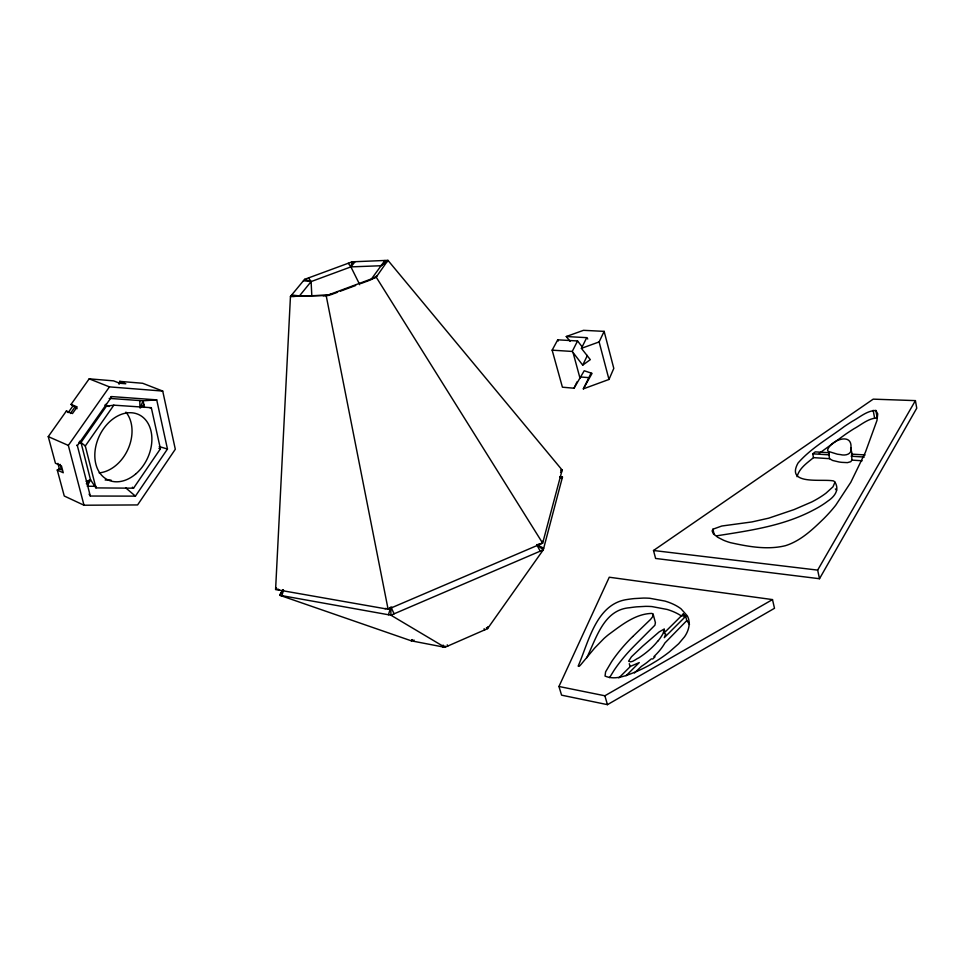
<?xml version="1.0" encoding="UTF-8"?>
<svg xmlns="http://www.w3.org/2000/svg" width="965" height="965" viewBox="0 0 965 965"><rect width="100%" height="100%" fill="white"/><g stroke="black" fill="none" stroke-linecap="round" stroke-linejoin="round"><path stroke-width="1.45" d="M834.978 482.174L833 486.806L826.04 493.127A77.562 33.148 -12.2 0 1 819.394 497.663A73.34 31.399 -12.2 0 1 811.746 501.957L794.086 509.58L768.743 518.157L751.952 521.932L721.772 526.021L712.894 529.218L712.122 530.943L713.352 533.742L717.707 537.264L723.485 540.207A81.337 36.031 -11.7 0 0 730.421 542.656C748.309 546.6 767.332 550.134 785.45 545.683C800.733 540.895 812.59 529.495 823.833 518.591A241.552 102.386 -15 0 0 835.787 505.153L850.804 482.295L865.376 452.344L876.98 420.426L877.728 413.876L875.846 410.475C866.992 410.608 859.803 417.29 852.264 421.319A373.805 161.493 -5.5 0 0 844.291 426.53C828.646 438.291 810.998 448.158 798.043 463.031C785.245 485.914 822.675 478.471 833.712 480.98L834.978 482.174C839.972 490.232 834.05 496.975 827.717 501.173A77.381 33.437 -12.2 0 1 821.082 505.732A73.171 31.664 -12.1 0 1 813.459 510.027C783.568 525.913 749.95 530.557 717.116 535.756M119.069 384.275L119.708 381.368L142.639 383.274L162.723 391.066L175.304 449.256L137.585 504.936L84.003 505.226L64.257 496.01L57.261 470.027L59.348 468.809L61.471 469.774L60.023 464.334M797.042 476.686C799.261 468.182 807.114 462.935 813.519 457.639L829.502 458.677L832.578 460.45L838.862 461.945A40.072 16.489 -10.6 0 0 841.854 462.356L847.439 462.633L850.768 461.692L851.914 460.112L851.613 454.117L865.147 454.949M442.597 646.864L443.116 645.078M413.563 641.267L413.961 639.964M388.461 614.741L390.668 607.431M281.828 595.646L283.565 590.194M813.519 457.639L812.723 453.815L815.268 451.873L828.646 452.694L829.502 458.677M411.778 639.699L411.343 640.844L279.693 595.26L282.781 589.687M140.347 407.483L143.049 400.801L156.716 399.86L167.464 449.039L135.426 496.131L90.312 496.034L89.082 494.177M586.708 657.841C596.406 638.323 603.644 609.675 629.675 607.721A74.196 37.756 -15.2 0 1 636.586 606.852L645.585 606.358A53.437 26.875 -15.1 0 1 652.002 606.587L667.165 609.458A86.778 44.318 -15.6 0 1 681.99 616.394M591.075 373.202L583.343 388.859L608.987 379.45L613.8 368.389L604.138 331.369L583.499 330.32L566.274 336.532L570.098 341.357M558.952 686.489L609.265 577.227L772.495 599.591L774.497 608.288L607.455 704.655L561.582 695.162L558.952 686.489L604.874 695.777L772.495 599.591M608.987 379.45L599.12 341.936L604.138 331.369M582.136 346.785L577.553 340.971L557.722 339.825L552.149 350.162L562.414 387.194L574.006 388.219L577.058 381.838M552.149 350.162L572.233 351.453L582.715 365.132L587.395 355.422M582.715 365.132L590.315 359.643L581.413 348.353L586.72 337.654L566.274 336.532M79.432 441.294L80.988 442.465L90.505 479.786L87.236 486.239L96.03 486.324M572.233 351.453L577.553 340.971M561.944 478.061L562.462 477.072L560.351 476.457M276.472 587.914L275.592 589.482L388.099 609.253L542.656 543.15L562.149 470.052L387.942 260.345L352.153 261.817L304.602 279.355L290.453 296.472L275.592 589.482L278.27 589.133M574.006 388.219L584.223 370.753L592.064 373.383L583.343 388.859M609.566 677.623L614.078 670.313A252.48 139.165 -9.5 0 1 635.091 645.09L654.909 625.211L655.404 622.654L653.148 614.21L651.87 613.414C635.187 613.776 621.376 625.26 608.469 634.68A103.605 54.088 -13.7 0 0 603.897 638.577L594.669 648.046L580.616 664.909L579.229 666.32L578.156 666.127C588.759 641.797 596.165 603.68 627.407 599.458A74.389 37.466 -15.2 0 1 634.331 598.577L643.341 598.071A53.582 26.658 -15.1 0 1 649.771 598.276L664.945 601.074A87.007 43.968 -15.6 0 1 680.988 608.782L687.285 615.827A61.989 31.157 -15 0 1 689.022 625.742A65.632 32.979 -15.1 0 1 687.55 631.243L686.971 632.57A59.565 29.963 -15 0 1 684.547 636.767L678.672 643.739L669.445 651.857A115.414 56.826 -16 0 1 656.731 660.82L650.591 664.511A83.605 41.857 -15.6 0 1 637.346 671.145C627.395 675.211 615.549 680.639 605.043 676.067L605.598 671.857L611.617 661.652A253.216 138.164 -9.6 0 1 632.726 636.538M819.502 578.723L916.75 408.195L915.411 400.62L873.204 399.148L653.51 550.496L655.609 558.458L819.502 578.723L817.657 570.11L915.411 400.62M283.034 590.11L279.693 595.26L390.909 615.188L444.901 647.31L487.566 628.625L543.271 549.845L562.462 477.072L560.195 476.879M412.151 639.614L411.343 640.844L444.901 647.31L444.865 645.887M280.61 593.608L283.047 590.013M86.211 481.354L90.505 479.786L95.933 487.892L133.544 488.194L160.431 448.785L151.312 407.688L113.846 405.167L106.391 406.217L104.871 405.035M95.933 487.892L85.294 445.987L113.846 405.167M84.003 505.226L68.334 445.408L109.455 386.881L162.723 391.066M90.312 496.034L77.369 445.685L111.819 396.591L156.716 399.86M361.139 283.445L370.825 279.838L384.914 260.478M57.261 470.027L63.256 472.754L61.446 465.95L55.427 463.236L48.25 436.614L66.392 410.994L72.484 413.539L77.164 406.916L71.072 404.383L89.178 378.835L113.593 380.861L119.684 383.25L125.788 383.756L119.708 381.368M70.361 413.515L75.041 406.904L77.055 408.726M75.041 406.904L72.882 406.012L68.201 412.598L66.392 410.994M355.06 261.696L350.91 266.883L311.104 281.587L303.468 280.731M293.348 296.412L299.476 295.905L311.104 281.587L308.571 277.884M329.511 295.097L290.453 296.472L329.318 295.302L323.191 295.821M329.777 294.832L330.368 294.216M140.697 407.688L143.882 404.492M634.415 673.015L641.484 666.308A64.607 32.714 -15.7 0 0 646.779 662.617L651.472 658.805M664.463 632.642L683.256 613.993L685.693 616.333L686.791 620.591L664.849 643.052A77.996 39.227 -15.9 0 1 662.038 647.419A88.563 44.378 -16.1 0 1 659.541 650.639A81.144 40.771 -16 0 1 655.416 655.126L653.92 656.586M626.092 675.729L639.276 662.581L630.531 666.332L618.855 677.913M685.693 616.333L664.294 637.66L665.705 634.005L664.439 633.402M632.775 636.55L650.567 619.397L652.63 616.756L653.148 614.21M86.319 483.803L90.505 479.786M371.308 279.392L372.092 278.668M389.124 608.384L388.099 609.253L326.206 295.76L376.205 277.136L387.942 260.345L380.777 265.749L350.91 266.883L348.256 263.264M389.462 608.095L390.137 607.516M560.93 471.004L562.149 470.052L560.798 469.943M819.225 453.345L845.798 434.093A372.816 162.759 -5.3 0 1 853.748 428.87C861.263 424.841 868.428 418.122 877.269 418.014L875.846 410.475M380.777 265.749L387.001 261.696M371.621 279.319L372.816 278.547M373.214 278.282L377.194 275.713M560.556 472.404L561.678 471.776M541.98 541.739L543.198 541.076M371.839 279.331L372.84 278.825M373.841 278.318L376.205 277.136L542.656 543.15L540.774 543.609M330.706 294.783L337.617 292.214M340.392 291.177L355.615 285.507M581.413 348.353L599.12 341.936M78.551 443.321L80.988 442.465L106.391 406.217L106.343 403.708M384.975 608.698L386.072 608.372M278.294 589.953L279.404 589.663M538.156 544.236L540.026 543.79M110.686 396.748L111.819 396.591M149.889 407.773L151.312 407.688M105.149 479.991L111.011 480.075M812.723 453.815L828.706 454.817M851.142 456.216L864.302 457.048M851.914 460.112L862.143 460.775M109.31 406.41L106.391 406.217L105.728 404.673M109.166 398.376L143.049 400.801L144.533 407.423M579.893 376.917L588.578 377.617M537.975 544.73L538.76 544.815M291.659 295.013L299.476 295.905M79.347 442.272L80.988 442.465L85.294 445.987M653.51 550.496L817.657 570.11M159.261 446.578L167.464 449.039M158.899 448.327L160.431 448.785M89.178 378.835L109.455 386.881M391.332 607.154L392.188 607.492M48.25 436.614L68.334 445.408M487.663 626.743L487.566 628.625L486.432 627.684M537.107 544.827L543.705 548.204M559.688 477.193L562.1 478.435M76.718 445.155L77.369 445.685M132.374 487.192L133.544 488.194M135.426 496.131L125.607 487.771M71.072 404.383L72.882 406.012M835.352 488.953L836.619 490.172M686.791 620.591L689.505 624.379M586.72 337.654L587.757 338.98M850.66 447.977L852.469 455.287M540.207 551.16L536.673 544.598L543.271 549.845L390.909 615.188L390.825 607.455M484.104 628.71L484.707 629.88M359.776 284.723L350.91 266.883L352.153 261.817L352.587 262.697M447.217 644.849L447.808 646.031M391.03 607.371L394.13 613.8M557.722 339.825L558.24 341.007M604.874 695.777L607.455 704.655M629.289 663.703L629.904 665.874M573.21 353.142L580.013 378.244M664.342 629.988L664.632 631.062M57.888 463.381L59.348 468.809M683.256 613.993L683.98 616.816M712.894 529.218L714.197 534.538M828.646 452.694L829.176 455.263M873.156 410.354L874.579 417.881M304.663 280.381L304.602 279.355L311.104 281.587L311.779 295.061M139.804 400.572L139.949 407.942M657.623 641.255A76.742 38.238 -15.9 0 1 638.926 657.78C635.887 658.89 631.544 663.558 628.601 661.182L631.448 656.791L642.569 646.236L659.083 631.978L664.306 628.963L663.112 633.402A79.685 39.625 -16 0 1 659.481 639.12A89.214 44.233 -16.1 0 1 657.804 641.267M655.042 656.791A82.182 42.725 -14.7 0 1 652.617 659.071M125.933 412.115A35.729 26.682 -64.4 0 1 128.14 448.918A35.729 26.682 -64.4 0 1 99.13 472.886M850.937 447.905C852.348 454.406 845.219 455.963 840.286 454.563A40.156 16.345 -10.7 0 1 837.294 454.165L828.332 451.391A9.626 3.969 -11.1 0 1 827.596 450.004C830.467 440.402 852.541 431.801 850.937 447.905M135.57 474.117A36.115 26.538 -64.6 0 0 139.587 415.01A36.115 26.538 -64.6 0 0 94.908 452.657A36.115 26.538 -64.6 0 0 135.57 474.117"/></g></svg>
